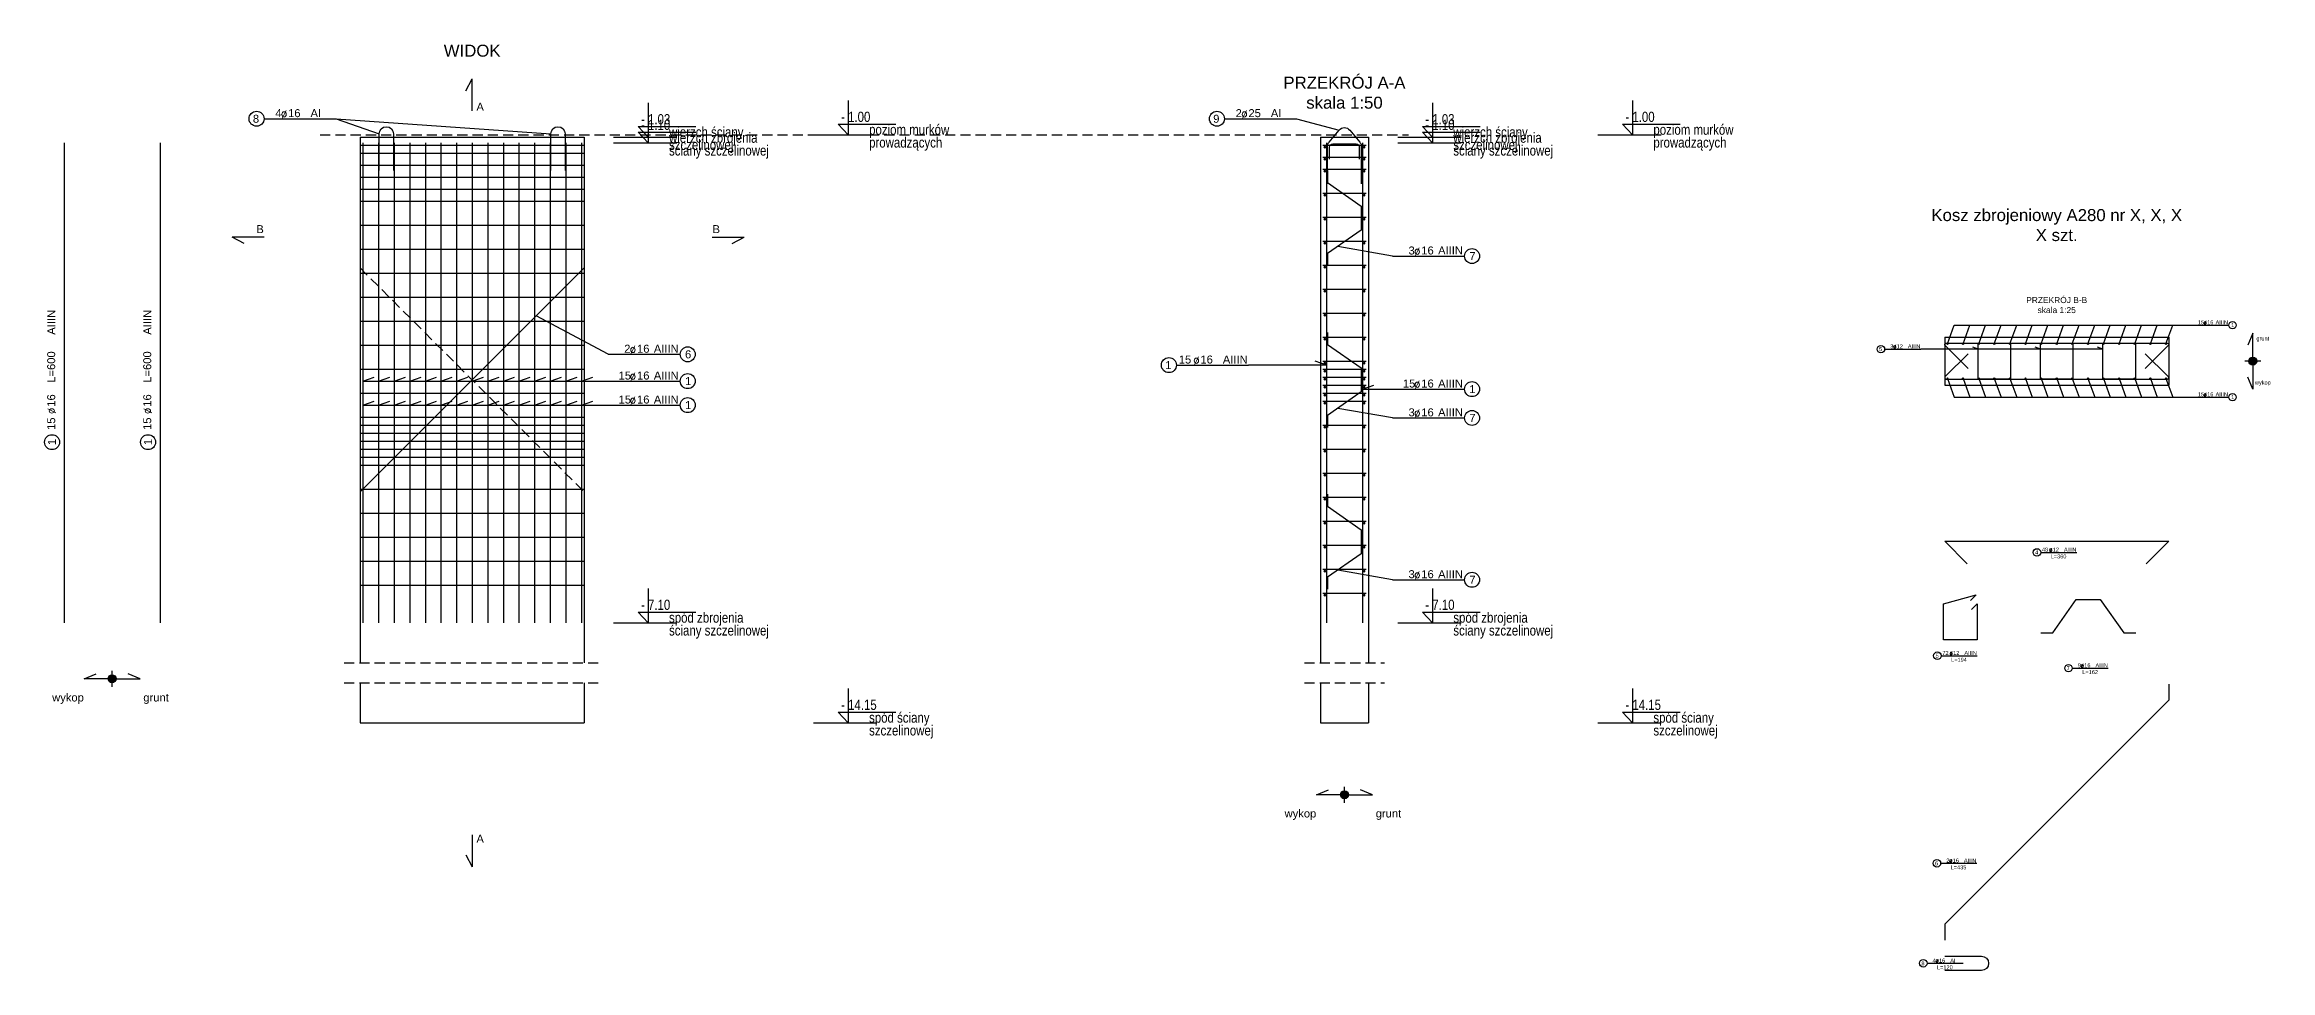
# Model space of a CAD drawing. Extents: x -5033 to 9347, y -16423 to -2430.
# Drawn here: x -1394 to 1387, y -8921 to -7763 of the extents above; entities that cross this region are included whole.
import ezdxf
from ezdxf.enums import TextEntityAlignment as Align

# ---------------------------------------------------------------- set-up
doc = ezdxf.new("R2010")
doc.units = 0
doc.header["$MEASUREMENT"] = 0
doc.linetypes.add('DASHED', pattern=[19.05, 12.7, -6.35])
for name, color, linetype in [('__SOL-KOTY_WYSOKOSCIOWE', 4, 'CONTINUOUS'), ('__SOL-OPISY', 4, 'CONTINUOUS'), ('__SOL-PRZERYWANA', 253, 'DASHED'), ('__SOL-WIDOK', 4, 'CONTINUOUS'), ('__SOL-ZBROJENIE', 3, 'CONTINUOUS')]:
    doc.layers.add(name, color=color, linetype=linetype)
doc.styles.add('ARIAL', font='arial.ttf', dxfattribs={"height": 2.5})
doc.styles.add('SIMPLEX', font='SIMPLEX.SHX', dxfattribs={"width": 0.8})
doc.styles.get("Standard").update_dxf_attribs({"font": 'arial.ttf'})

# ---------------------------------------------------------------- blocks, each defined once
blk = doc.blocks.new('OPIS_PRET_BEZ_LINII')
at = {"layer": '__SOL-OPISY'}
blk.add_circle((25.7, 0), 9.36, dxfattribs=at)
at = {"layer": '__SOL-OPISY', "style": 'SIMPLEX', "width": 0.9}
blk.add_text(' %%c ', height=10, dxfattribs=at).set_placement((64.7, -4.8), align=Align.CENTER)
at = {"layer": '__SOL-OPISY', "style": 'ARIAL', "width": 0.8}
blk.add_attdef('NUMER', text='', height=10, dxfattribs=at).set_placement((25.7, 0), align=Align.MIDDLE)
blk.add_attdef('ILOSC', text='', height=10, dxfattribs=at).set_placement((56.9, -5.1), align=Align.RIGHT)
for tag, p in [('SREDNICA', (71, -5.1)), ('DLUGOSC', (95.1, -5.2)), ('STAL', (144.7, -5.2))]:
    blk.add_attdef(tag, p, '', height=10, dxfattribs=at)
blk = doc.blocks.new('OPIS_PRAWY')
at = {"layer": '__SOL-OPISY'}
blk.add_line((0, 0), (90, 0), dxfattribs=at)
blk.add_circle((99.4, 0), 9.36, dxfattribs=at)
at = {"layer": '__SOL-OPISY', "style": 'SIMPLEX', "width": 0.9}
blk.add_text(' %%c ', height=10, dxfattribs=at).set_placement((20.9, 0.5))
at = {"layer": '__SOL-OPISY', "style": 'ARIAL', "width": 0.8}
blk.add_attdef('ILOSC', text='', height=10, dxfattribs=at).set_placement((27.1, 0.1), align=Align.RIGHT)
for tag, p in [('SREDNICA', (35.4, 0.1)), ('STAL', (58.4, 0.5))]:
    blk.add_attdef(tag, p, '', height=10, dxfattribs=at)
for tag, p in [('NUMER', (99.4, 0)), ('DLUGOSC', (52.8, -6.1))]:
    blk.add_attdef(tag, text='', height=10, dxfattribs=at).set_placement(p, align=Align.MIDDLE)
blk = doc.blocks.new('OPIS_LEWY')
at = {"layer": '__SOL-OPISY'}
blk.add_line((-90, 0), (0, 0), dxfattribs=at)
blk.add_circle((-99.4, 0), 9.36, dxfattribs=at)
at = {"layer": '__SOL-OPISY', "style": 'SIMPLEX', "width": 0.9}
blk.add_text(' %%c ', height=10, dxfattribs=at).set_placement((-75, 0.5))
at = {"layer": '__SOL-OPISY', "style": 'ARIAL', "width": 0.8}
for tag, p in [('NUMER', (-99.4, 0)), ('DLUGOSC', (-58.9, -6.6))]:
    blk.add_attdef(tag, text='', height=10, dxfattribs=at).set_placement(p, align=Align.MIDDLE)
blk.add_attdef('ILOSC', text='', height=10, dxfattribs=at).set_placement((-74, 0.1), align=Align.RIGHT)
for tag, p in [('SREDNICA', (-65.8, 0.1)), ('STAL', (-42.7, 0.3))]:
    blk.add_attdef(tag, p, '', height=10, dxfattribs=at)
blk = doc.blocks.new('KOTA')
at = {"layer": '__SOL-KOTY_WYSOKOSCIOWE'}
for p, q in [((0, 33.4), (0, 0)), ((-34, 0), (28, 0)), ((0, 0), (-9.9, 10.4)), ((-9.9, 10.4), (46.5, 10.4))]:
    blk.add_line(p, q, dxfattribs=at)
at = {"layer": '__SOL-KOTY_WYSOKOSCIOWE', "style": 'ARIAL', "width": 0.8}
blk.add_attdef('RZEDNA', (500.5, 15.9), '', height=10.4, dxfattribs=at)

msp = doc.modelspace()

# ---------------------------------------------------------------- hatches: boundary and pattern name
at = {"layer": '__SOL-OPISY'}
for points in [[(1370, -8159, 1), (1360, -8159, 1)], [(-1305, -8556, 1), (-1315, -8556, 1)], [(235, -8701, 1), (225, -8701, 1)]]:
    msp.add_hatch(color=256, dxfattribs=at).paths.add_polyline_path(points)
at = {"layer": '__SOL-ZBROJENIE'}
for points in [[(207.2, -7891.5, 1), (204.8, -7891.5, 1)], [(255.2, -7891.5, 1), (252.8, -7891.5, 1)], [(207.2, -7906.5, 1), (204.8, -7906.5, 1)], [(207.2, -7921.5, 1), (204.8, -7921.5, 1)], [(255.2, -7906.5, 1), (252.8, -7906.5, 1)], [(255.2, -7921.5, 1), (252.8, -7921.5, 1)], [(207.2, -7951.5, 1), (204.8, -7951.5, 1)], [(255.2, -7951.5, 1), (252.8, -7951.5, 1)], [(207.2, -7981.5, 1), (204.8, -7981.5, 1)], [(255.2, -7981.5, 1), (252.8, -7981.5, 1)], [(207.2, -8011.5, 1), (204.8, -8011.5, 1)], [(255.2, -8011.5, 1), (252.8, -8011.5, 1)], [(207.2, -8041.5, 1), (204.8, -8041.5, 1)], [(255.2, -8041.5, 1), (252.8, -8041.5, 1)], [(207.2, -8071.5, 1), (204.8, -8071.5, 1)], [(255.2, -8071.5, 1), (252.8, -8071.5, 1)], [(207.2, -8101.5, 1), (204.8, -8101.5, 1)], [(255.2, -8101.5, 1), (252.8, -8101.5, 1)], [(207.2, -8131.5, 1), (204.8, -8131.5, 1)], [(255.2, -8131.5, 1), (252.8, -8131.5, 1)], [(984.3, -8137.3, 1), (982.7, -8137.3, 1)], [(1003.8, -8137.3, 1), (1002.2, -8137.3, 1)], [(1023.3, -8137.3, 1), (1021.7, -8137.3, 1)], [(1042.8, -8137.3, 1), (1041.2, -8137.3, 1)], [(1062.3, -8137.3, 1), (1060.7, -8137.3, 1)], [(1081.8, -8137.3, 1), (1080.2, -8137.3, 1)], [(1101.3, -8137.3, 1), (1099.7, -8137.3, 1)], [(1120.8, -8137.3, 1), (1119.2, -8137.3, 1)], [(1140.3, -8137.3, 1), (1138.7, -8137.3, 1)], [(1159.8, -8137.3, 1), (1158.2, -8137.3, 1)], [(1179.3, -8137.3, 1), (1177.7, -8137.3, 1)], [(1198.8, -8137.3, 1), (1197.2, -8137.3, 1)], [(1218.3, -8137.3, 1), (1216.7, -8137.3, 1)], [(1237.8, -8137.3, 1), (1236.2, -8137.3, 1)], [(1257.3, -8137.3, 1), (1255.7, -8137.3, 1)], [(207.2, -8161.5, 1), (204.8, -8161.5, 1)], [(207.2, -8171.5, 1), (204.8, -8171.5, 1)], [(255.2, -8161.5, 1), (252.8, -8161.5, 1)], [(255.2, -8171.5, 1), (252.8, -8171.5, 1)], [(207.2, -8181.5, 1), (204.8, -8181.5, 1)], [(207.2, -8191.5, 1), (204.8, -8191.5, 1)], [(207.2, -8201.5, 1), (204.8, -8201.5, 1)], [(255.2, -8181.5, 1), (252.8, -8181.5, 1)], [(255.2, -8191.5, 1), (252.8, -8191.5, 1)], [(255.2, -8201.5, 1), (252.8, -8201.5, 1)], [(984.3, -8180.7, 1), (982.7, -8180.7, 1)], [(1003.8, -8180.7, 1), (1002.2, -8180.7, 1)], [(1023.3, -8180.7, 1), (1021.7, -8180.7, 1)], [(1042.8, -8180.7, 1), (1041.2, -8180.7, 1)], [(1062.3, -8180.7, 1), (1060.7, -8180.7, 1)], [(1081.8, -8180.7, 1), (1080.2, -8180.7, 1)], [(1101.3, -8180.7, 1), (1099.7, -8180.7, 1)], [(1120.8, -8180.7, 1), (1119.2, -8180.7, 1)], [(1140.3, -8180.7, 1), (1138.7, -8180.7, 1)], [(1159.8, -8180.7, 1), (1158.2, -8180.7, 1)], [(1179.3, -8180.7, 1), (1177.7, -8180.7, 1)], [(1198.8, -8180.7, 1), (1197.2, -8180.7, 1)], [(1218.3, -8180.7, 1), (1216.7, -8180.7, 1)], [(1237.8, -8180.7, 1), (1236.2, -8180.7, 1)], [(1257.3, -8180.7, 1), (1255.7, -8180.7, 1)], [(207.2, -8211.5, 1), (204.8, -8211.5, 1)], [(255.2, -8211.5, 1), (252.8, -8211.5, 1)], [(207.2, -8241.5, 1), (204.8, -8241.5, 1)], [(255.2, -8241.5, 1), (252.8, -8241.5, 1)], [(207.2, -8271.5, 1), (204.8, -8271.5, 1)], [(255.2, -8271.5, 1), (252.8, -8271.5, 1)], [(207.2, -8301.5, 1), (204.8, -8301.5, 1)], [(255.2, -8301.5, 1), (252.8, -8301.5, 1)], [(207.2, -8331.5, 1), (204.8, -8331.5, 1)], [(255.2, -8331.5, 1), (252.8, -8331.5, 1)], [(207.2, -8361.5, 1), (204.8, -8361.5, 1)], [(255.2, -8361.5, 1), (252.8, -8361.5, 1)], [(207.2, -8391.5, 1), (204.8, -8391.5, 1)], [(255.2, -8391.5, 1), (252.8, -8391.5, 1)], [(207.2, -8421.5, 1), (204.8, -8421.5, 1)], [(255.2, -8421.5, 1), (252.8, -8421.5, 1)], [(207.2, -8451.5, 1), (204.8, -8451.5, 1)], [(255.2, -8451.5, 1), (252.8, -8451.5, 1)]]:
    msp.add_hatch(color=256, dxfattribs=at).paths.add_polyline_path(points)

# ---------------------------------------------------------------- linework, layer by layer
at = {"layer": '__SOL-OPISY'}
for p, q in [((-868, -7821), (-860, -7806)), ((-860, -7846), (-860, -7806)), ((-1030, -7856), (-976.25, -7875)), ((-1030, -7856), (-761.75, -7875)), ((170, -7856), (223.5, -7870.22)), ((-1120, -8004), (-1160, -8004)), ((-1145, -8012), (-1160, -8004)), ((-560, -8004), (-520, -8004)), ((-535, -8012), (-520, -8004)), ((290, -8027.69), (221.52, -8015.81)), ((-690, -8150.5), (-780, -8102.5)), ((983.5, -8137.3), (991.98, -8114)), ((991.98, -8114), (1290, -8114)), ((1003, -8137.3), (1011.48, -8114)), ((1022.5, -8137.3), (1030.98, -8114)), ((1042, -8137.3), (1050.48, -8114)), ((1061.5, -8137.3), (1069.98, -8114)), ((1081, -8137.3), (1089.48, -8114)), ((1100.5, -8137.3), (1108.98, -8114)), ((1120, -8137.3), (1128.48, -8114)), ((1139.5, -8137.3), (1147.98, -8114)), ((1159, -8137.3), (1167.48, -8114)), ((1178.5, -8137.3), (1186.98, -8114)), ((1198, -8137.3), (1206.48, -8114)), ((1217.5, -8137.3), (1225.98, -8114)), ((1237, -8137.3), (1245.48, -8114)), ((1256.5, -8137.3), (1264.98, -8114)), ((1177.7, -8144), (950, -8144)), ((1021.7, -8144), (1015.12, -8141.61)), ((1099.7, -8144), (1093.12, -8141.61)), ((1177.7, -8144), (1171.12, -8141.61)), ((1365, -8124), (1359, -8139)), ((1365, -8159), (1365, -8124)), ((207.5, -8164), (110, -8164)), ((207.5, -8164), (193.41, -8158.87)), ((1375, -8159), (1355, -8159)), ((1365, -8159), (1365, -8194)), ((-996.5, -8184), (-982.4, -8178.87)), ((-996.5, -8184), (-690, -8184)), ((-977, -8184), (-962.9, -8178.87)), ((-957.5, -8184), (-943.4, -8178.87)), ((-938, -8184), (-923.9, -8178.87)), ((-918.5, -8184), (-904.4, -8178.87)), ((-899, -8184), (-884.9, -8178.87)), ((-879.5, -8184), (-865.4, -8178.87)), ((-860, -8184), (-845.9, -8178.87)), ((-840.5, -8184), (-826.4, -8178.87)), ((-821, -8184), (-806.9, -8178.87)), ((-801.5, -8184), (-787.4, -8178.87)), ((-782, -8184), (-767.9, -8178.87)), ((-762.5, -8184), (-748.4, -8178.87)), ((-743, -8184), (-728.9, -8178.87)), ((-723.5, -8184), (-709.4, -8178.87)), ((252.5, -8194), (266.6, -8188.87)), ((252.5, -8194), (290, -8194)), ((983.5, -8180.7), (991.98, -8204)), ((991.98, -8204), (1290, -8204)), ((1003, -8180.7), (1011.48, -8204)), ((1022.5, -8180.7), (1030.98, -8204)), ((1042, -8180.7), (1050.48, -8204)), ((1061.5, -8180.7), (1069.98, -8204)), ((1081, -8180.7), (1089.48, -8204)), ((1100.5, -8180.7), (1108.98, -8204)), ((1120, -8180.7), (1128.48, -8204)), ((1139.5, -8180.7), (1147.98, -8204)), ((1159, -8180.7), (1167.48, -8204)), ((1178.5, -8180.7), (1186.98, -8204)), ((1198, -8180.7), (1206.48, -8204)), ((1217.5, -8180.7), (1225.98, -8204)), ((1237, -8180.7), (1245.48, -8204)), ((1256.5, -8180.7), (1264.98, -8204)), ((1365, -8194), (1359, -8179)), ((-996.5, -8214), (-982.4, -8208.87)), ((-996.5, -8214), (-690, -8214)), ((-977, -8214), (-962.9, -8208.87)), ((-957.5, -8214), (-943.4, -8208.87)), ((-938, -8214), (-923.9, -8208.87)), ((-918.5, -8214), (-904.4, -8208.87)), ((-899, -8214), (-884.9, -8208.87)), ((-879.5, -8214), (-865.4, -8208.87)), ((-860, -8214), (-845.9, -8208.87)), ((-840.5, -8214), (-826.4, -8208.87)), ((-821, -8214), (-806.9, -8208.87)), ((-801.5, -8214), (-787.4, -8208.87)), ((-782, -8214), (-767.9, -8208.87)), ((-762.5, -8214), (-748.4, -8208.87)), ((-743, -8214), (-728.9, -8208.87)), ((-723.5, -8214), (-709.4, -8208.87)), ((290, -8230.03), (221.52, -8218.15)), ((290, -8432.36), (221.52, -8420.48)), ((-1345, -8556), (-1330, -8550)), ((-1310, -8556), (-1345, -8556)), ((-1310, -8566), (-1310, -8546)), ((-1310, -8556), (-1275, -8556)), ((-1275, -8556), (-1290, -8550)), ((195, -8701), (210, -8695)), ((230, -8701), (195, -8701)), ((230, -8711), (230, -8691)), ((230, -8701), (265, -8701)), ((265, -8701), (250, -8695)), ((-860, -8751), (-860, -8791)), ((-868, -8776), (-860, -8791))]:
    msp.add_line(p, q, dxfattribs=at)
for centre in [(1365, -8159), (-1310, -8556), (230, -8701)]:
    msp.add_circle(centre, 5, dxfattribs=at)
at = {"layer": '__SOL-PRZERYWANA'}
for p, q in [((-1050, -7876), (310, -7876)), ((-1020, -8536), (-700, -8536)), ((180, -8536), (280, -8536)), ((-1020, -8561), (-700, -8561)), ((180, -8561), (280, -8561))]:
    msp.add_line(p, q, dxfattribs=at)
msp.add_lwpolyline([(-1000, -8022.5), (-1000, -8042.5), (-720, -8322.5), (-720, -8342.5)], dxfattribs=at)
at = {"layer": '__SOL-WIDOK'}
for p, q in [((-1000, -7879), (-1000, -8536)), ((-1000, -7879), (-720, -7879)), ((-720, -7879), (-720, -8536)), ((200, -7879), (200, -8536)), ((200, -7879), (260, -7879)), ((260, -7879), (260, -8536)), ((980, -8129), (980, -8189)), ((980, -8129), (1260, -8129)), ((1260, -8129), (1260, -8189)), ((980, -8189), (1260, -8189)), ((-1000, -8561), (-1000, -8611)), ((-720, -8561), (-720, -8611)), ((200, -8561), (200, -8611)), ((260, -8561), (260, -8611)), ((-1000, -8611), (-720, -8611)), ((200, -8611), (260, -8611))]:
    msp.add_line(p, q, dxfattribs=at)
at = {"layer": '__SOL-ZBROJENIE'}
for p, q in [((-1370, -7886), (-1370, -8486)), ((-1250, -7886), (-1250, -8486)), ((-1000, -7889), (-720, -7889)), ((-1000, -7899), (-720, -7899)), ((-996.5, -7886), (-996.5, -8486)), ((-977, -7886), (-977, -8486)), ((-957.5, -7886), (-957.5, -8486)), ((-938, -7886), (-938, -8486)), ((-918.5, -7886), (-918.5, -8486)), ((-899, -7886), (-899, -8486)), ((-879.5, -7886), (-879.5, -8486)), ((-860, -7886), (-860, -8486)), ((-840.5, -7886), (-840.5, -8486)), ((-821, -7886), (-821, -8486)), ((-801.5, -7886), (-801.5, -8486)), ((-782, -7886), (-782, -8486)), ((-762.5, -7886), (-762.5, -8486)), ((-743, -7886), (-743, -8486)), ((-723.5, -7886), (-723.5, -8486)), ((203, -7889), (257, -7889)), ((207.5, -7886), (207.5, -8486)), ((252.5, -7886), (252.5, -8486)), ((-1000, -7914), (-720, -7914)), ((203, -7904), (257, -7904)), ((203, -7919), (257, -7919)), ((-1000, -7929), (-720, -7929)), ((-1000, -7944), (-720, -7944)), ((203, -7949), (257, -7949)), ((-1000, -7959), (-720, -7959)), ((203, -7979), (257, -7979)), ((-1000, -7989), (-720, -7989)), ((203, -8009), (257, -8009)), ((-1000, -8019), (-720, -8019)), ((-1000, -8049), (-720, -8049)), ((203, -8039), (257, -8039)), ((-1000, -8079), (-720, -8079)), ((203, -8069), (257, -8069)), ((-1000, -8109), (-720, -8109)), ((203, -8099), (257, -8099)), ((-1000, -8139), (-720, -8139)), ((203, -8129), (257, -8129)), ((-1000, -8169), (-720, -8169)), ((203, -8159), (257, -8159)), ((203, -8169), (257, -8169)), ((-1000, -8199), (-720, -8199)), ((203, -8179), (257, -8179)), ((203, -8189), (257, -8189)), ((203, -8199), (257, -8199)), ((-1000, -8229), (-720, -8229)), ((203, -8209), (257, -8209)), ((-1000, -8239), (-720, -8239)), ((-1000, -8249), (-720, -8249)), ((-1000, -8259), (-720, -8259)), ((203, -8239), (257, -8239)), ((-1000, -8269), (-720, -8269)), ((-1000, -8279), (-720, -8279)), ((203, -8269), (257, -8269)), ((-1000, -8289), (-720, -8289)), ((203, -8299), (257, -8299)), ((-1000, -8319), (-720, -8319)), ((203, -8329), (257, -8329)), ((-1000, -8349), (-720, -8349)), ((203, -8359), (257, -8359)), ((-1000, -8379), (-720, -8379)), ((203, -8389), (257, -8389)), ((-1000, -8409), (-720, -8409)), ((203, -8419), (257, -8419)), ((-1000, -8439), (-720, -8439)), ((203, -8449), (257, -8449))]:
    msp.add_line(p, q, dxfattribs=at)
for points in [[(-976.25, -7920.86), (-976.25, -7875, -1), (-958.25, -7875), (-958.25, -7920.86)], [(-761.75, -7920.86), (-761.75, -7875, -1), (-743.75, -7875), (-743.75, -7920.86)], [(209, -7937.5), (209, -7889, -0.22), (211, -7885.12), (223.5, -7870.22, -0.5), (236.5, -7870.22), (249, -7885.12, -0.22), (251, -7889), (251, -7937.5)], [(211.5, -7906.5), (211.5, -7891.5, -0.48), (215.5, -7887.5), (244.5, -7887.5, -0.48), (248.5, -7891.5), (248.5, -7906.5)], [(1009.28, -8168.28), (981, -8140, -0.7), (981.5, -8136.5), (1258.5, -8136.5, -0.7), (1259, -8140), (1230.72, -8168.28)], [(1009.28, -8168.28), (981, -8140, -0.7), (981.5, -8136.5), (1258.5, -8136.5, -0.7), (1259, -8140), (1230.72, -8168.28)], [(1009.28, -8149.72), (981, -8178, 0.7), (981.5, -8181.5), (1258.5, -8181.5, 0.7), (1259, -8178), (1230.72, -8149.72)], [(1009.28, -8149.72), (981, -8178, 0.7), (981.5, -8181.5), (1258.5, -8181.5, 0.7), (1259, -8178), (1230.72, -8149.72)], [(980, -8902.78), (1025.86, -8902.78, -1), (1025.86, -8920.78), (980, -8920.78)]]:
    msp.add_lwpolyline(points, format="xyb", dxfattribs=at)
for points in [[(209, -7920.76), (209, -7935.76), (251, -7965.17), (251, -7995.17), (209, -8024.58), (209, -8039.58)], [(-720, -8022.5), (-720, -8042.5), (-1000, -8322.5), (-1000, -8342.5)], [(209, -8123.09), (209, -8138.09), (251, -8167.5), (251, -8197.5), (209, -8226.91), (209, -8241.91)], [(209, -8325.42), (209, -8340.42), (251, -8369.83), (251, -8399.83), (209, -8429.24), (209, -8444.24)], [(1008.28, -8412.28), (980, -8384), (1260, -8384), (1231.72, -8412.28)], [(1013.53, -8469.36), (1020.6, -8462.28), (1020.6, -8507.28), (978.4, -8507.28), (978.4, -8462.28), (1019.16, -8451.36), (1012.09, -8458.43)], [(1100, -8498.78), (1115, -8498.78), (1144.41, -8456.78), (1174.41, -8456.78), (1203.82, -8498.78), (1218.82, -8498.78)], [(1260, -8562.78), (1260, -8582.78), (980, -8862.78), (980, -8882.78)]]:
    msp.add_lwpolyline(points, dxfattribs=at)
for points in [[(1022.2, -8136.5), (1061.8, -8136.5, -0.414214), (1062.3, -8137), (1062.3, -8181, -0.414214), (1061.8, -8181.5), (1022.2, -8181.5, -0.414214), (1021.7, -8181), (1021.7, -8137, -0.414214)], [(1100.2, -8136.5), (1139.8, -8136.5, -0.414214), (1140.3, -8137), (1140.3, -8181, -0.414214), (1139.8, -8181.5), (1100.2, -8181.5, -0.414214), (1099.7, -8181), (1099.7, -8137, -0.414214)], [(1178.2, -8136.5), (1217.8, -8136.5, -0.414214), (1218.3, -8137), (1218.3, -8181, -0.414214), (1217.8, -8181.5), (1178.2, -8181.5, -0.414214), (1177.7, -8181), (1177.7, -8137, -0.414214)]]:
    msp.add_lwpolyline(points, format="xyb", close=True, dxfattribs=at)
for centre, radius in [((206, -7891.5), 1.2), ((254, -7891.5), 1.2), ((206, -7906.5), 1.2), ((206, -7921.5), 1.2), ((254, -7906.5), 1.2), ((254, -7921.5), 1.2), ((206, -7951.5), 1.2), ((254, -7951.5), 1.2), ((206, -7981.5), 1.2), ((254, -7981.5), 1.2), ((206, -8011.5), 1.2), ((254, -8011.5), 1.2), ((206, -8041.5), 1.2), ((254, -8041.5), 1.2), ((206, -8071.5), 1.2), ((254, -8071.5), 1.2), ((206, -8101.5), 1.2), ((254, -8101.5), 1.2), ((206, -8131.5), 1.2), ((254, -8131.5), 1.2), ((983.5, -8137.3), 0.8), ((1003, -8137.3), 0.8), ((1022.5, -8137.3), 0.8), ((1042, -8137.3), 0.8), ((1061.5, -8137.3), 0.8), ((1081, -8137.3), 0.8), ((1100.5, -8137.3), 0.8), ((1120, -8137.3), 0.8), ((1139.5, -8137.3), 0.8), ((1159, -8137.3), 0.8), ((1178.5, -8137.3), 0.8), ((1198, -8137.3), 0.8), ((1217.5, -8137.3), 0.8), ((1237, -8137.3), 0.8), ((1256.5, -8137.3), 0.8), ((206, -8161.5), 1.2), ((206, -8171.5), 1.2), ((254, -8161.5), 1.2), ((254, -8171.5), 1.2), ((206, -8181.5), 1.2), ((206, -8191.5), 1.2), ((206, -8201.5), 1.2), ((254, -8181.5), 1.2), ((254, -8191.5), 1.2), ((254, -8201.5), 1.2), ((983.5, -8180.7), 0.8), ((1003, -8180.7), 0.8), ((1022.5, -8180.7), 0.8), ((1042, -8180.7), 0.8), ((1061.5, -8180.7), 0.8), ((1081, -8180.7), 0.8), ((1100.5, -8180.7), 0.8), ((1120, -8180.7), 0.8), ((1139.5, -8180.7), 0.8), ((1159, -8180.7), 0.8), ((1178.5, -8180.7), 0.8), ((1198, -8180.7), 0.8), ((1217.5, -8180.7), 0.8), ((1237, -8180.7), 0.8), ((1256.5, -8180.7), 0.8), ((206, -8211.5), 1.2), ((254, -8211.5), 1.2), ((206, -8241.5), 1.2), ((254, -8241.5), 1.2), ((206, -8271.5), 1.2), ((254, -8271.5), 1.2), ((206, -8301.5), 1.2), ((254, -8301.5), 1.2), ((206, -8331.5), 1.2), ((254, -8331.5), 1.2), ((206, -8361.5), 1.2), ((254, -8361.5), 1.2), ((206, -8391.5), 1.2), ((254, -8391.5), 1.2), ((206, -8421.5), 1.2), ((254, -8421.5), 1.2), ((206, -8451.5), 1.2), ((254, -8451.5), 1.2)]:
    msp.add_circle(centre, radius, dxfattribs=at)

# ---------------------------------------------------------------- block references
at = {"layer": '__SOL-KOTY_WYSOKOSCIOWE'}
ref = msp.add_blockref('KOTA', (-640, -7879), dxfattribs=dict(at, xscale=1.28, yscale=1.28, zscale=1.28))
ref.add_attrib('RZEDNA', '- 1.03', (-649, -7863), dxfattribs={"height": 12.8, "style": 'ARIAL', "width": 0.8})
ref.add_attrib('OPIS1', 'wierzch ściany', (-614, -7879), dxfattribs={"height": 12.8, "style": 'ARIAL', "width": 0.8})
ref.add_attrib('OPIS2', 'szczelinowej', (-614, -7895), dxfattribs={"height": 12.8, "style": 'ARIAL', "width": 0.8})
ref = msp.add_blockref('KOTA', (-640, -7886), dxfattribs=dict(at, xscale=1.28, yscale=1.28, zscale=1.28))
ref.add_attrib('RZEDNA', '- 1.10', (-649, -7870), dxfattribs={"height": 12.8, "style": 'ARIAL', "width": 0.8})
ref.add_attrib('OPIS1', 'wierzch zbrojenia', (-614, -7886), dxfattribs={"height": 12.8, "style": 'ARIAL', "width": 0.8})
ref.add_attrib('OPIS2', 'ściany szczelinowej', (-614, -7902), dxfattribs={"height": 12.8, "style": 'ARIAL', "width": 0.8})
ref = msp.add_blockref('KOTA', (-390, -7876), dxfattribs=dict(at, xscale=1.28, yscale=1.28, zscale=1.28))
ref.add_attrib('RZEDNA', '- 1.00', (-399, -7860), dxfattribs={"height": 12.8, "style": 'ARIAL', "width": 0.8})
ref.add_attrib('OPIS1', 'poziom murków', (-364, -7876), dxfattribs={"height": 12.8, "style": 'ARIAL', "width": 0.8})
ref.add_attrib('OPIS2', 'prowadzących', (-364, -7892), dxfattribs={"height": 12.8, "style": 'ARIAL', "width": 0.8})
ref = msp.add_blockref('KOTA', (340, -7879), dxfattribs=dict(at, xscale=1.28, yscale=1.28, zscale=1.28))
ref.add_attrib('RZEDNA', '- 1.03', (331, -7863), dxfattribs={"height": 12.8, "style": 'ARIAL', "width": 0.8})
ref.add_attrib('OPIS1', 'wierzch ściany', (366, -7879), dxfattribs={"height": 12.8, "style": 'ARIAL', "width": 0.8})
ref.add_attrib('OPIS2', 'szczelinowej', (366, -7895), dxfattribs={"height": 12.8, "style": 'ARIAL', "width": 0.8})
ref = msp.add_blockref('KOTA', (340, -7886), dxfattribs=dict(at, xscale=1.28, yscale=1.28, zscale=1.28))
ref.add_attrib('RZEDNA', '- 1.10', (331, -7870), dxfattribs={"height": 12.8, "style": 'ARIAL', "width": 0.8})
ref.add_attrib('OPIS1', 'wierzch zbrojenia', (366, -7886), dxfattribs={"height": 12.8, "style": 'ARIAL', "width": 0.8})
ref.add_attrib('OPIS2', 'ściany szczelinowej', (366, -7902), dxfattribs={"height": 12.8, "style": 'ARIAL', "width": 0.8})
ref = msp.add_blockref('KOTA', (590, -7876), dxfattribs=dict(at, xscale=1.28, yscale=1.28, zscale=1.28))
ref.add_attrib('RZEDNA', '- 1.00', (581, -7860), dxfattribs={"height": 12.8, "style": 'ARIAL', "width": 0.8})
ref.add_attrib('OPIS1', 'poziom murków', (616, -7876), dxfattribs={"height": 12.8, "style": 'ARIAL', "width": 0.8})
ref.add_attrib('OPIS2', 'prowadzących', (616, -7892), dxfattribs={"height": 12.8, "style": 'ARIAL', "width": 0.8})
ref = msp.add_blockref('KOTA', (-640, -8486), dxfattribs=dict(at, xscale=1.28, yscale=1.28, zscale=1.28))
ref.add_attrib('RZEDNA', '- 7.10', (-649, -8470), dxfattribs={"height": 12.8, "style": 'ARIAL', "width": 0.8})
ref.add_attrib('OPIS1', 'spód zbrojenia', (-614, -8486), dxfattribs={"height": 12.8, "style": 'ARIAL', "width": 0.8})
ref.add_attrib('OPIS2', 'ściany szczelinowej', (-614, -8502), dxfattribs={"height": 12.8, "style": 'ARIAL', "width": 0.8})
ref = msp.add_blockref('KOTA', (340, -8486), dxfattribs=dict(at, xscale=1.28, yscale=1.28, zscale=1.28))
ref.add_attrib('RZEDNA', '- 7.10', (331, -8470), dxfattribs={"height": 12.8, "style": 'ARIAL', "width": 0.8})
ref.add_attrib('OPIS1', 'spód zbrojenia', (366, -8486), dxfattribs={"height": 12.8, "style": 'ARIAL', "width": 0.8})
ref.add_attrib('OPIS2', 'ściany szczelinowej', (366, -8502), dxfattribs={"height": 12.8, "style": 'ARIAL', "width": 0.8})
ref = msp.add_blockref('KOTA', (-390, -8611), dxfattribs=dict(at, xscale=1.28, yscale=1.28, zscale=1.28))
ref.add_attrib('RZEDNA', '- 14.15', (-399, -8595), dxfattribs={"height": 12.8, "style": 'ARIAL', "width": 0.8})
ref.add_attrib('OPIS1', 'spód ściany', (-364, -8611), dxfattribs={"height": 12.8, "style": 'ARIAL', "width": 0.8})
ref.add_attrib('OPIS2', 'szczelinowej', (-364, -8627), dxfattribs={"height": 12.8, "style": 'ARIAL', "width": 0.8})
ref = msp.add_blockref('KOTA', (590, -8611), dxfattribs=dict(at, xscale=1.28, yscale=1.28, zscale=1.28))
ref.add_attrib('RZEDNA', '- 14.15', (581, -8595), dxfattribs={"height": 12.8, "style": 'ARIAL', "width": 0.8})
ref.add_attrib('OPIS1', 'spód ściany', (616, -8611), dxfattribs={"height": 12.8, "style": 'ARIAL', "width": 0.8})
ref.add_attrib('OPIS2', 'szczelinowej', (616, -8627), dxfattribs={"height": 12.8, "style": 'ARIAL', "width": 0.8})
at = {"layer": '__SOL-OPISY'}
ref = msp.add_blockref('OPIS_LEWY', (-1030, -7856), dxfattribs=at)
ref.add_attrib('ILOSC', '4', (-1106, -7854), dxfattribs={"height": 10, "style": 'ARIAL'})
ref.add_attrib('SREDNICA', '16', (-1090, -7854), dxfattribs={"height": 10, "style": 'ARIAL'})
ref.add_attrib('STAL', 'AI', (-1062, -7854), dxfattribs={"height": 10, "style": 'ARIAL'})
ref.add_attrib('NUMER', '8', (-1134, -7861), dxfattribs={"height": 10, "style": 'ARIAL'})
ref = msp.add_blockref('OPIS_LEWY', (170, -7856), dxfattribs=at)
ref.add_attrib('ILOSC', '2', (94, -7854), dxfattribs={"height": 10, "style": 'ARIAL'})
ref.add_attrib('SREDNICA', '25', (110, -7854), dxfattribs={"height": 10, "style": 'ARIAL'})
ref.add_attrib('STAL', 'AI', (138, -7854), dxfattribs={"height": 10, "style": 'ARIAL'})
ref.add_attrib('NUMER', '9', (66, -7861), dxfattribs={"height": 10, "style": 'ARIAL'})
ref = msp.add_blockref('OPIS_PRAWY', (290, -8027.69), dxfattribs=at)
ref.add_attrib('ILOSC', '3', (310, -8025.69), dxfattribs={"height": 10, "style": 'ARIAL'})
ref.add_attrib('SREDNICA', '16', (326, -8025.69), dxfattribs={"height": 10, "style": 'ARIAL'})
ref.add_attrib('STAL', 'AIIIN', (347, -8025.69), dxfattribs={"height": 10, "style": 'ARIAL'})
ref.add_attrib('NUMER', '7', (386, -8032.69), dxfattribs={"height": 10, "style": 'ARIAL'})
ref = msp.add_blockref('OPIS_PRET_BEZ_LINII', (-1385, -8286), dxfattribs=dict(at, rotation=90))
ref.add_attrib('NUMER', '1', (-1380, -8264), dxfattribs={"height": 10, "rotation": 90, "style": 'ARIAL'})
ref.add_attrib('ILOSC', '15', (-1381, -8245), dxfattribs={"height": 10, "rotation": 90, "style": 'ARIAL'})
ref.add_attrib('SREDNICA', '16', (-1381, -8216), dxfattribs={"height": 10, "rotation": 90, "style": 'ARIAL'})
ref.add_attrib('DLUGOSC', 'L=600', (-1381, -8186), dxfattribs={"height": 10, "rotation": 90, "style": 'ARIAL'})
ref.add_attrib('STAL', 'AIIIN', (-1381, -8126), dxfattribs={"height": 10, "rotation": 90, "style": 'ARIAL'})
ref = msp.add_blockref('OPIS_PRET_BEZ_LINII', (-1265, -8286), dxfattribs=dict(at, rotation=90))
ref.add_attrib('NUMER', '1', (-1260, -8264), dxfattribs={"height": 10, "rotation": 90, "style": 'ARIAL'})
ref.add_attrib('ILOSC', '15', (-1261, -8245), dxfattribs={"height": 10, "rotation": 90, "style": 'ARIAL'})
ref.add_attrib('SREDNICA', '16', (-1261, -8216), dxfattribs={"height": 10, "rotation": 90, "style": 'ARIAL'})
ref.add_attrib('DLUGOSC', 'L=600', (-1261, -8186), dxfattribs={"height": 10, "rotation": 90, "style": 'ARIAL'})
ref.add_attrib('STAL', 'AIIIN', (-1261, -8126), dxfattribs={"height": 10, "rotation": 90, "style": 'ARIAL'})
ref = msp.add_blockref('OPIS_PRAWY', (1290, -8114), dxfattribs=dict(at, xscale=0.5, yscale=0.5, zscale=0.5))
ref.add_attrib('ILOSC', '15', (1296.5, -8113), dxfattribs={"height": 5, "style": 'ARIAL'})
ref.add_attrib('SREDNICA', '16', (1308, -8113), dxfattribs={"height": 5, "style": 'ARIAL'})
ref.add_attrib('STAL', 'AIIIN', (1318.5, -8113), dxfattribs={"height": 5, "style": 'ARIAL'})
ref.add_attrib('NUMER', '1', (1338, -8116.5), dxfattribs={"height": 5, "style": 'ARIAL'})
ref = msp.add_blockref('OPIS_PRAWY', (-690, -8150.5), dxfattribs=at)
ref.add_attrib('ILOSC', '2', (-670, -8148.5), dxfattribs={"height": 10, "style": 'ARIAL'})
ref.add_attrib('SREDNICA', '16', (-654, -8148.5), dxfattribs={"height": 10, "style": 'ARIAL'})
ref.add_attrib('STAL', 'AIIIN', (-633, -8148.5), dxfattribs={"height": 10, "style": 'ARIAL'})
ref.add_attrib('NUMER', '6', (-594, -8155.5), dxfattribs={"height": 10, "style": 'ARIAL'})
ref = msp.add_blockref('OPIS_LEWY', (950, -8144), dxfattribs=dict(at, xscale=0.5, yscale=0.5, zscale=0.5))
ref.add_attrib('ILOSC', '3', (912, -8143), dxfattribs={"height": 5, "style": 'ARIAL'})
ref.add_attrib('SREDNICA', '12', (920, -8143), dxfattribs={"height": 5, "style": 'ARIAL'})
ref.add_attrib('STAL', 'AIIIN', (934, -8143), dxfattribs={"height": 5, "style": 'ARIAL'})
ref.add_attrib('NUMER', '5', (898, -8146.5), dxfattribs={"height": 5, "style": 'ARIAL'})
ref = msp.add_blockref('OPIS_PRAWY', (-690, -8184), dxfattribs=at)
ref.add_attrib('ILOSC', '15', (-677, -8182), dxfattribs={"height": 10, "style": 'ARIAL'})
ref.add_attrib('SREDNICA', '16', (-654, -8182), dxfattribs={"height": 10, "style": 'ARIAL'})
ref.add_attrib('STAL', 'AIIIN', (-633, -8182), dxfattribs={"height": 10, "style": 'ARIAL'})
ref.add_attrib('NUMER', '1', (-594, -8189), dxfattribs={"height": 10, "style": 'ARIAL'})
ref = msp.add_blockref('OPIS_LEWY', (110, -8164), dxfattribs=at)
ref.add_attrib('ILOSC', '15', (23, -8162), dxfattribs={"height": 10, "style": 'ARIAL'})
ref.add_attrib('SREDNICA', '16', (50, -8162), dxfattribs={"height": 10, "style": 'ARIAL'})
ref.add_attrib('STAL', 'AIIIN', (78, -8162), dxfattribs={"height": 10, "style": 'ARIAL'})
ref.add_attrib('NUMER', '1', (6, -8169), dxfattribs={"height": 10, "style": 'ARIAL'})
ref = msp.add_blockref('OPIS_PRAWY', (-690, -8214), dxfattribs=at)
ref.add_attrib('ILOSC', '15', (-677, -8212), dxfattribs={"height": 10, "style": 'ARIAL'})
ref.add_attrib('SREDNICA', '16', (-654, -8212), dxfattribs={"height": 10, "style": 'ARIAL'})
ref.add_attrib('STAL', 'AIIIN', (-633, -8212), dxfattribs={"height": 10, "style": 'ARIAL'})
ref.add_attrib('NUMER', '1', (-594, -8219), dxfattribs={"height": 10, "style": 'ARIAL'})
ref = msp.add_blockref('OPIS_PRAWY', (290, -8194), dxfattribs=at)
ref.add_attrib('ILOSC', '15', (303, -8192), dxfattribs={"height": 10, "style": 'ARIAL'})
ref.add_attrib('SREDNICA', '16', (326, -8192), dxfattribs={"height": 10, "style": 'ARIAL'})
ref.add_attrib('STAL', 'AIIIN', (347, -8192), dxfattribs={"height": 10, "style": 'ARIAL'})
ref.add_attrib('NUMER', '1', (386, -8199), dxfattribs={"height": 10, "style": 'ARIAL'})
ref = msp.add_blockref('OPIS_PRAWY', (1290, -8204), dxfattribs=dict(at, xscale=0.5, yscale=0.5, zscale=0.5))
ref.add_attrib('ILOSC', '15', (1296.5, -8203), dxfattribs={"height": 5, "style": 'ARIAL'})
ref.add_attrib('SREDNICA', '16', (1308, -8203), dxfattribs={"height": 5, "style": 'ARIAL'})
ref.add_attrib('STAL', 'AIIIN', (1318.5, -8203), dxfattribs={"height": 5, "style": 'ARIAL'})
ref.add_attrib('NUMER', '1', (1338, -8206.5), dxfattribs={"height": 5, "style": 'ARIAL'})
ref = msp.add_blockref('OPIS_PRAWY', (290, -8230.03), dxfattribs=at)
ref.add_attrib('ILOSC', '3', (310, -8228.03), dxfattribs={"height": 10, "style": 'ARIAL'})
ref.add_attrib('SREDNICA', '16', (326, -8228.03), dxfattribs={"height": 10, "style": 'ARIAL'})
ref.add_attrib('STAL', 'AIIIN', (347, -8228.03), dxfattribs={"height": 10, "style": 'ARIAL'})
ref.add_attrib('NUMER', '7', (386, -8235.03), dxfattribs={"height": 10, "style": 'ARIAL'})
ref = msp.add_blockref('OPIS_LEWY', (1145, -8398.14), dxfattribs=dict(at, xscale=0.5, yscale=0.5, zscale=0.5))
ref.add_attrib('ILOSC', '48', (1101.5, -8397.14), dxfattribs={"height": 5, "style": 'ARIAL'})
ref.add_attrib('SREDNICA', '12', (1115, -8397.14), dxfattribs={"height": 5, "style": 'ARIAL'})
ref.add_attrib('DLUGOSC', 'L=360', (1112.5, -8405.64), dxfattribs={"height": 5, "style": 'ARIAL'})
ref.add_attrib('STAL', 'AIIIN', (1129, -8397.14), dxfattribs={"height": 5, "style": 'ARIAL'})
ref.add_attrib('NUMER', '4', (1093, -8400.64), dxfattribs={"height": 5, "style": 'ARIAL'})
ref = msp.add_blockref('OPIS_PRAWY', (290, -8432.36), dxfattribs=at)
ref.add_attrib('ILOSC', '3', (310, -8430.36), dxfattribs={"height": 10, "style": 'ARIAL'})
ref.add_attrib('SREDNICA', '16', (326, -8430.36), dxfattribs={"height": 10, "style": 'ARIAL'})
ref.add_attrib('STAL', 'AIIIN', (347, -8430.36), dxfattribs={"height": 10, "style": 'ARIAL'})
ref.add_attrib('NUMER', '7', (386, -8437.36), dxfattribs={"height": 10, "style": 'ARIAL'})
ref = msp.add_blockref('OPIS_LEWY', (1020.6, -8527.28), dxfattribs=dict(at, xscale=0.5, yscale=0.5, zscale=0.5))
ref.add_attrib('ILOSC', '72', (977.1, -8526.28), dxfattribs={"height": 5, "style": 'ARIAL'})
ref.add_attrib('SREDNICA', '12', (990.6, -8526.28), dxfattribs={"height": 5, "style": 'ARIAL'})
ref.add_attrib('DLUGOSC', 'L=194', (988.1, -8534.78), dxfattribs={"height": 5, "style": 'ARIAL'})
ref.add_attrib('STAL', 'AIIIN', (1004.6, -8526.28), dxfattribs={"height": 5, "style": 'ARIAL'})
ref.add_attrib('NUMER', '5', (968.6, -8529.78), dxfattribs={"height": 5, "style": 'ARIAL'})
ref = msp.add_blockref('OPIS_LEWY', (1184.41, -8542.78), dxfattribs=dict(at, xscale=0.5, yscale=0.5, zscale=0.5))
ref.add_attrib('ILOSC', '9', (1146.41, -8541.78), dxfattribs={"height": 5, "style": 'ARIAL'})
ref.add_attrib('SREDNICA', '16', (1154.41, -8541.78), dxfattribs={"height": 5, "style": 'ARIAL'})
ref.add_attrib('DLUGOSC', 'L=162', (1151.91, -8550.28), dxfattribs={"height": 5, "style": 'ARIAL'})
ref.add_attrib('STAL', 'AIIIN', (1168.41, -8541.78), dxfattribs={"height": 5, "style": 'ARIAL'})
ref.add_attrib('NUMER', '7', (1132.41, -8545.28), dxfattribs={"height": 5, "style": 'ARIAL'})
ref = msp.add_blockref('OPIS_LEWY', (1020, -8786.78), dxfattribs=dict(at, xscale=0.5, yscale=0.5, zscale=0.5))
ref.add_attrib('ILOSC', '2', (982, -8785.78), dxfattribs={"height": 5, "style": 'ARIAL'})
ref.add_attrib('SREDNICA', '16', (990, -8785.78), dxfattribs={"height": 5, "style": 'ARIAL'})
ref.add_attrib('DLUGOSC', 'L=435', (987.5, -8794.28), dxfattribs={"height": 5, "style": 'ARIAL'})
ref.add_attrib('STAL', 'AIIIN', (1004, -8785.78), dxfattribs={"height": 5, "style": 'ARIAL'})
ref.add_attrib('NUMER', '6', (968, -8789.28), dxfattribs={"height": 5, "style": 'ARIAL'})
ref = msp.add_blockref('OPIS_LEWY', (1002.93, -8911.78), dxfattribs=dict(at, xscale=0.5, yscale=0.5, zscale=0.5))
ref.add_attrib('ILOSC', '4', (964.93, -8910.78), dxfattribs={"height": 5, "style": 'ARIAL'})
ref.add_attrib('SREDNICA', '16', (972.93, -8910.78), dxfattribs={"height": 5, "style": 'ARIAL'})
ref.add_attrib('DLUGOSC', 'L=120', (970.43, -8919.28), dxfattribs={"height": 5, "style": 'ARIAL'})
ref.add_attrib('STAL', 'AI', (986.93, -8910.78), dxfattribs={"height": 5, "style": 'ARIAL'})
ref.add_attrib('NUMER', '8', (950.93, -8914.28), dxfattribs={"height": 5, "style": 'ARIAL'})

# ---------------------------------------------------------------- texts
at = {"layer": '__SOL-OPISY', "width": 2500, "attachment_point": 5}
for s, insert, char_height in [('\\P\\PWIDOK\\P', (-860, -7746), 15), ('\\P\\P\\PPRZEKRÓJ A-A\\Pskala 1:50\\P', (230, -7786), 15), ('A\\P', (-850, -7841), 10), ('Kosz zbrojeniowy A280 nr X, X, X\\PX szt.\\P', (1120, -7989), 15), ('B\\P', (-1125, -7994), 10), ('B\\P', (-555, -7994), 10), ('PRZEKRÓJ B-B\\Pskala 1:25\\P', (1120, -8089), 7.5), ('grunt\\P', (1377.5, -8131.5), 5), ('wykop\\P', (1377.5, -8186.5), 5), ('wykop\\P', (-1365, -8581), 10), ('grunt\\P', (-1255, -8581), 10), ('wykop\\P', (175, -8726), 10), ('grunt\\P', (285, -8726), 10), ('A\\P', (-850, -8756), 10)]:
    msp.add_mtext(s, dxfattribs=dict(at, insert=insert, char_height=char_height))

doc.saveas('drawing.dxf')
